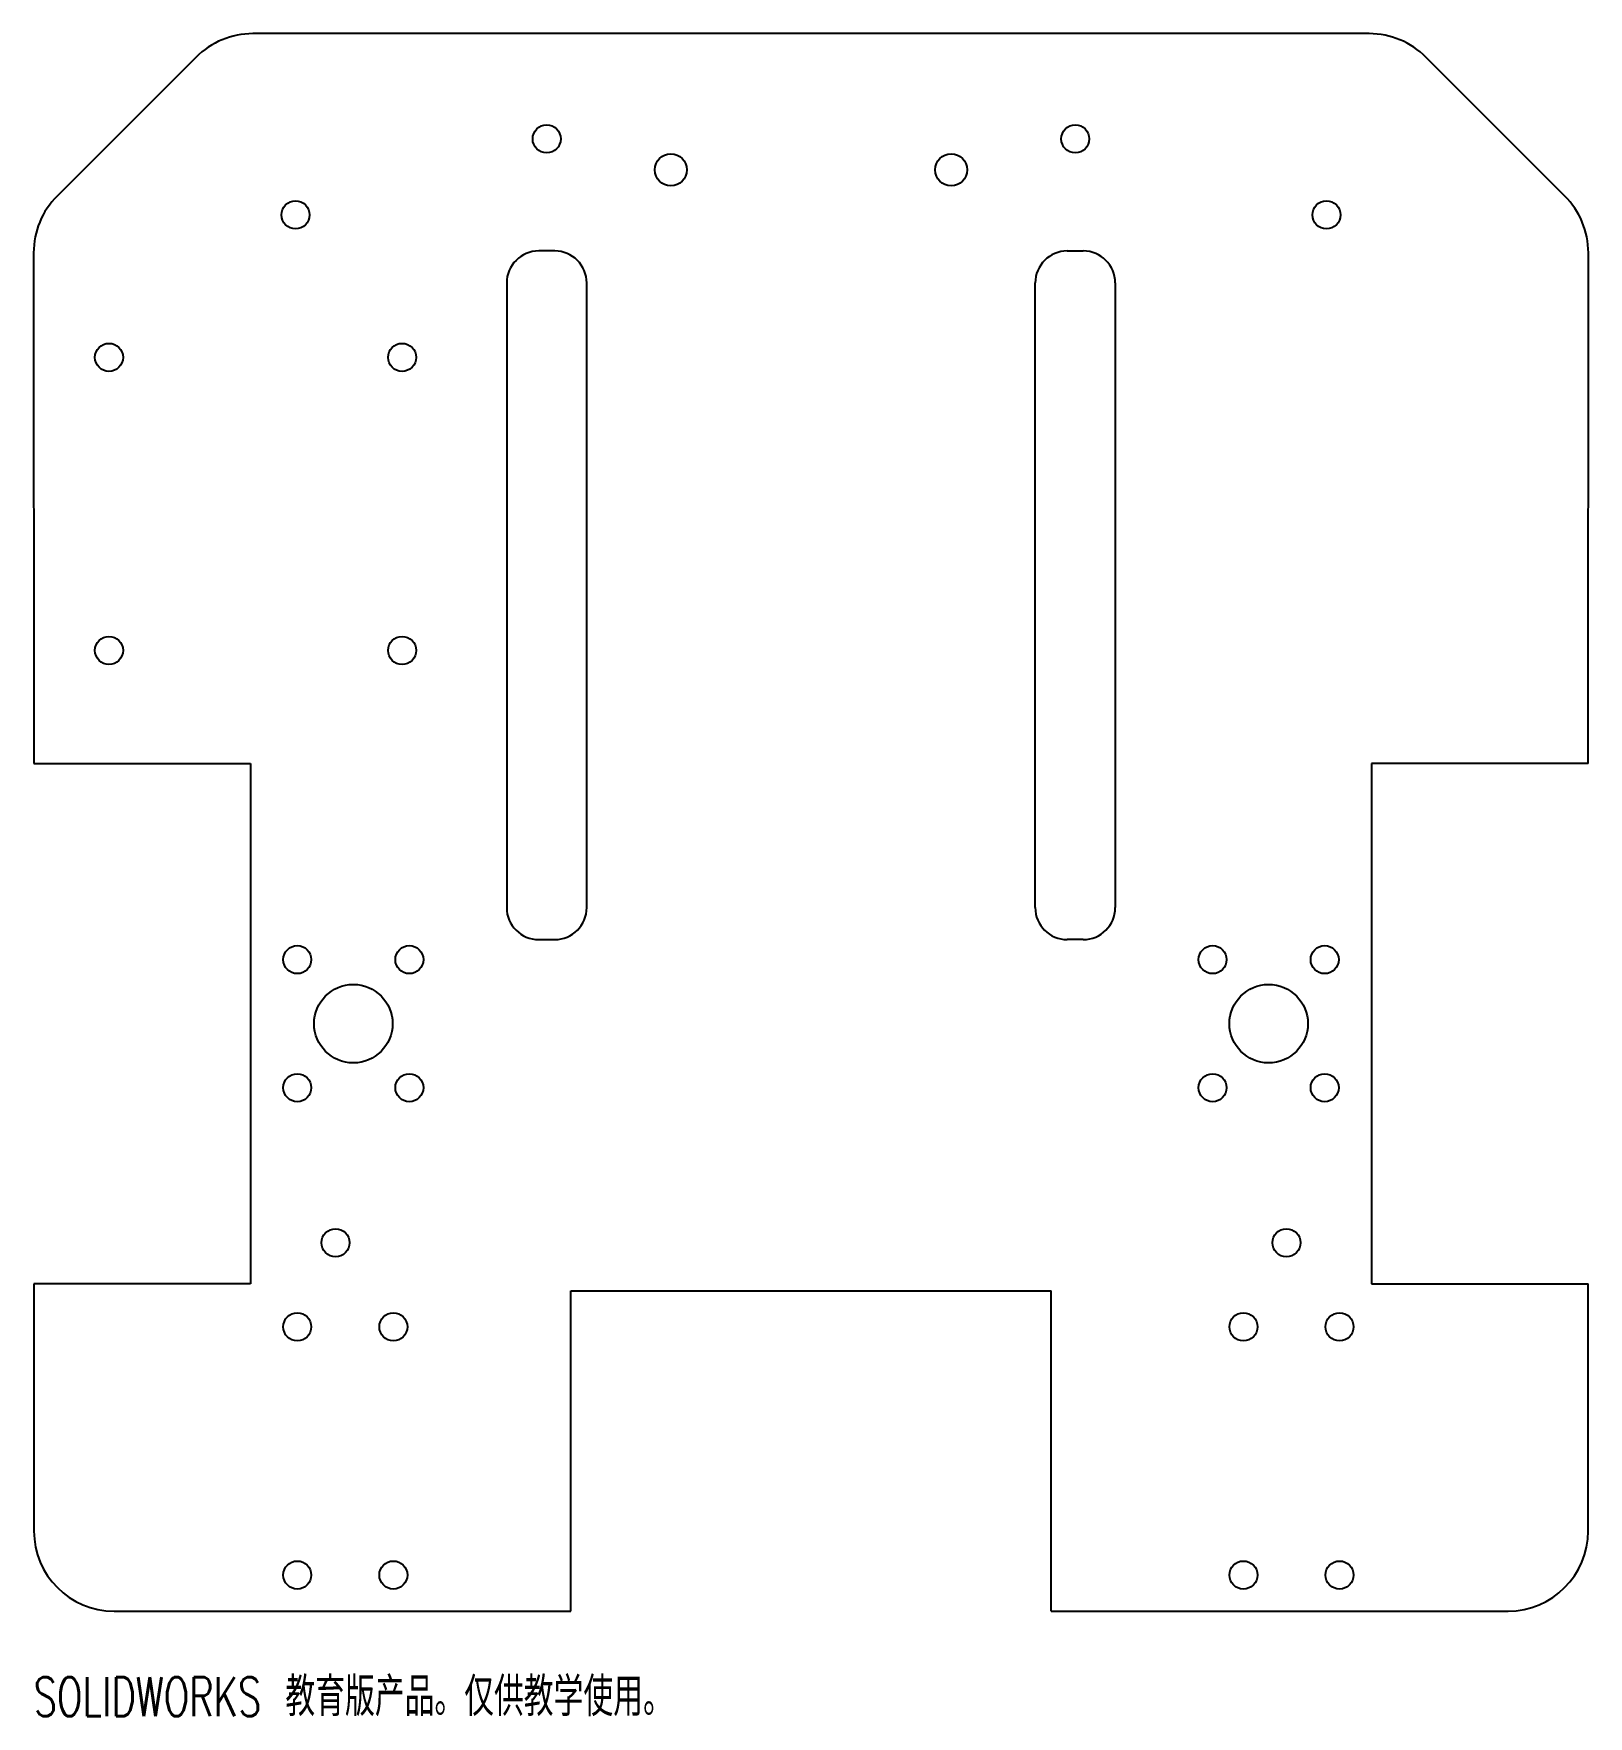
# Model space of a CAD drawing. Header units: millimetres. Extents: x 38 to 232, y 31 to 241.
import ezdxf

# ---------------------------------------------------------------- set-up
doc = ezdxf.new("R2010")
doc.units = ezdxf.units.MM
doc.styles.add('SLDTEXTSTYLE0', font='TXT', dxfattribs={"width": 0.7, "bigfont": 'bigfont'})

msp = doc.modelspace()

# ---------------------------------------------------------------- linework, layer by layer
at = {"color": 7, "linetype": 'Continuous', "lineweight": 25}
for p, q in [((204.94, 241.09), (65.51, 241.09)), ((58.43, 238.16), (41.08, 220.81)), ((229.36, 220.81), (212.01, 238.16)), ((38.15, 213.73), (38.19, 149.95)), ((103.22, 213.95), (101.22, 213.95)), ((167.22, 213.95), (169.22, 213.95)), ((232.26, 149.95), (232.29, 213.73)), ((97.22, 209.95), (97.22, 131.95)), ((107.22, 131.95), (107.22, 209.95)), ((163.22, 131.95), (163.22, 209.95)), ((173.22, 209.95), (173.22, 131.95)), ((38.19, 149.95), (65.22, 149.95)), ((65.22, 149.95), (65.22, 84.95)), ((205.22, 149.95), (205.22, 84.95)), ((232.26, 149.95), (205.22, 149.95)), ((101.22, 127.95), (103.22, 127.95)), ((169.22, 127.95), (167.22, 127.95)), ((65.22, 84.95), (38.19, 84.95)), ((38.19, 84.95), (38.19, 54.09)), ((105.22, 44.09), (105.22, 84.09)), ((105.22, 84.09), (165.22, 84.09)), ((165.22, 44.09), (165.22, 84.09)), ((205.22, 84.95), (232.26, 84.95)), ((232.26, 54.09), (232.26, 84.95)), ((48.19, 44.09), (105.22, 44.09)), ((165.22, 44.09), (222.26, 44.09))]:
    msp.add_line(p, q, dxfattribs=at)
for centre, radius in [((102.22, 227.95), 1.75), ((168.22, 227.95), 1.75), ((117.72, 224.09), 2), ((152.72, 224.09), 2), ((70.85, 218.46), 1.75), ((199.59, 218.46), 1.75), ((47.56, 200.66), 1.75), ((84.16, 200.66), 1.75), ((47.56, 164.06), 1.75), ((84.16, 164.06), 1.75), ((71.07, 125.45), 1.75), ((85.07, 125.45), 1.75), ((185.37, 125.45), 1.75), ((199.37, 125.45), 1.75), ((78.07, 117.45), 4.9), ((192.37, 117.45), 4.9), ((71.07, 109.45), 1.75), ((85.07, 109.45), 1.75), ((185.37, 109.45), 1.75), ((199.37, 109.45), 1.75), ((75.85, 90.09), 1.75), ((194.59, 90.09), 1.75), ((71.07, 79.59), 1.75), ((83.07, 79.59), 1.75), ((189.22, 79.59), 1.75), ((201.22, 79.59), 1.75), ((71.07, 48.59), 1.75), ((83.07, 48.59), 1.75), ((189.22, 48.59), 1.75), ((201.22, 48.59), 1.75)]:
    msp.add_circle(centre, radius, dxfattribs=at)
for centre, radius, start, end in [((65.51, 231.09), 10, 90, 135), ((204.94, 231.09), 10, 45, 90), ((48.15, 213.74), 10, 135, 180.0306), ((222.29, 213.74), 10, 359.9694, 45), ((101.22, 209.95), 4, 90, 180), ((103.22, 209.95), 4, 0, 90), ((167.22, 209.95), 4, 90, 180), ((169.22, 209.95), 4, 0, 90), ((101.22, 131.95), 4, 180, 270), ((103.22, 131.95), 4, 270, 0), ((167.22, 131.95), 4, 180, 270), ((169.22, 131.95), 4, 270, 0), ((48.19, 54.09), 10, 180, 270), ((222.26, 54.09), 10, 270, 0)]:
    msp.add_arc(centre, radius, start, end, dxfattribs=at)

# ---------------------------------------------------------------- texts
at = {"color": 7, "linetype": 'Continuous', "insert": (38.15, 35.82), "char_height": 4.8336, "attachment_point": 1, "style": 'SLDTEXTSTYLE0'}
msp.add_mtext('SOLIDWORKS 教育版产品。仅供教学使用。', dxfattribs=at)

doc.saveas('drawing.dxf')
